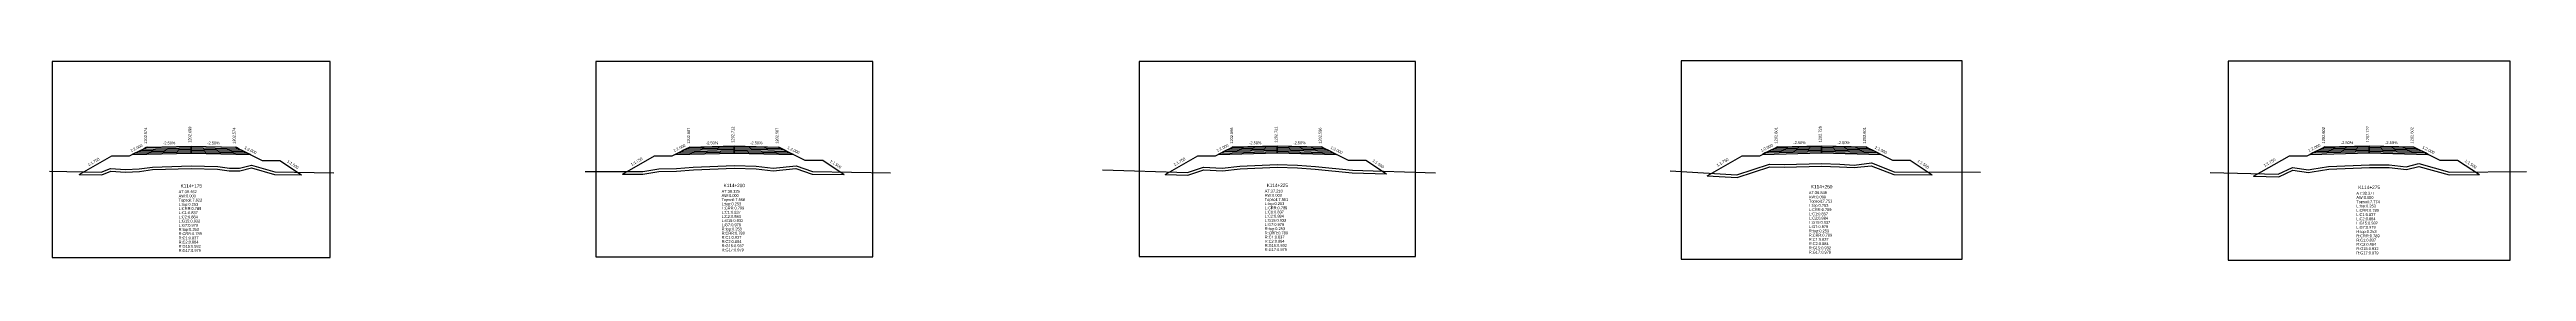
# Model space of a CAD drawing. Extents: x -7 to 78429, y 1189 to 1262.
# Drawn here: x 67730.6 to 68010.6, y 1189.8 to 1212.3 of the extents above; entities that cross this region are included whole.
import ezdxf
from ezdxf.enums import TextEntityAlignment as Align

# ---------------------------------------------------------------- set-up
doc = ezdxf.new("R2010")
doc.units = 0

msp = doc.modelspace()

# ---------------------------------------------------------------- linework, layer by layer
at = {"layer": 'A4_BORDER', "color": 7}
for points in [[(67730.905, 1190.063), (67762.325, 1190.063), (67762.325, 1212.279), (67730.905, 1212.279), (67730.905, 1190.063)], [(67792.331, 1190.131), (67823.649, 1190.131), (67823.649, 1212.275), (67792.331, 1212.275), (67792.331, 1190.131)], [(67853.748, 1190.166), (67885.02, 1190.166), (67885.02, 1212.278), (67853.748, 1212.278), (67853.748, 1190.166)], [(67915.019, 1189.87), (67946.808, 1189.87), (67946.808, 1212.347), (67915.019, 1212.347), (67915.019, 1189.87)], [(67976.861, 1189.78), (68008.753, 1189.78), (68008.753, 1212.331), (67976.861, 1212.331), (67976.861, 1189.78)]]:
    msp.add_lwpolyline(points, dxfattribs=at)
at = {"layer": 'CLEAR_GROUND', "color": 8}
for points in [[(67733.951, 1199.481), (67736.494, 1199.439), (67737.531, 1199.837), (67739.163, 1199.728), (67740.751, 1199.812), (67742.247, 1200.025), (67746.594, 1200.167), (67749.592, 1200.086), (67750.903, 1199.885), (67752.106, 1199.88), (67753.42, 1200.227), (67756.004, 1199.471), (67759.087, 1199.426)], [(67795.371, 1199.519), (67797.669, 1199.52), (67799.486, 1199.81), (67801.464, 1199.849), (67803.375, 1199.99), (67808.006, 1200.201), (67810.453, 1200.118), (67812.378, 1199.88), (67814.948, 1200.148), (67816.786, 1199.528), (67820.426, 1199.463)], [(67856.689, 1199.485), (67859.272, 1199.406), (67861.066, 1200.022), (67863.171, 1199.905), (67865.178, 1200.112), (67869.382, 1200.31), (67871.652, 1200.236), (67873.677, 1200.096), (67877.855, 1199.681), (67881.707, 1199.548)], [(67917.961, 1199.343), (67921.38, 1199.151), (67925.06, 1200.363), (67926.68, 1200.315), (67930.91, 1200.414), (67932.939, 1200.33), (67934.607, 1200.252), (67936.523, 1200.477), (67939.057, 1199.468), (67943.392, 1199.448)], [(67979.75, 1199.284), (67982.582, 1199.225), (67984.171, 1199.949), (67985.962, 1199.712), (67986.359, 1199.776), (67988.26, 1200.08), (67992.846, 1200.287), (67995.067, 1200.259), (67997.029, 1200.044), (67998.416, 1200.399), (68001.837, 1199.438), (68005.264, 1199.464)]]:
    msp.add_lwpolyline(points, dxfattribs=at)
at = {"layer": 'DESIGN_ROAD_TRIMMED', "color": 1}
for points in [[(67733.951, 1199.481), (67737.615, 1201.574), (67739.615, 1201.574), (67741.615, 1202.574), (67741.615, 1202.574), (67741.509, 1202.521), (67741.509, 1202.521), (67741.194, 1202.363), (67741.194, 1202.363), (67740.878, 1202.206), (67740.878, 1202.206), (67740.562, 1202.048), (67740.562, 1202.048), (67740.246, 1201.89), (67740.246, 1201.89), (67739.931, 1201.732), (67746.615, 1201.899), (67746.615, 1202.049), (67746.615, 1202.049), (67746.615, 1202.199), (67746.615, 1202.199), (67746.615, 1202.349), (67746.615, 1202.349), (67746.615, 1202.499), (67746.615, 1202.499), (67746.615, 1202.649), (67746.615, 1202.649), (67746.615, 1202.699), (67746.615, 1202.699), (67746.615, 1202.699), (67746.615, 1202.699), (67746.615, 1202.699), (67746.615, 1202.649), (67746.615, 1202.649), (67746.615, 1202.499), (67746.615, 1202.499), (67746.615, 1202.349), (67746.615, 1202.349), (67746.615, 1202.199), (67746.615, 1202.199), (67746.615, 1202.049), (67746.615, 1202.049), (67746.615, 1201.899), (67753.299, 1201.732), (67752.983, 1201.89), (67752.983, 1201.89), (67752.667, 1202.048), (67752.667, 1202.048), (67752.352, 1202.206), (67752.352, 1202.206), (67752.036, 1202.363), (67752.036, 1202.363), (67751.72, 1202.521), (67751.72, 1202.521), (67751.615, 1202.574), (67751.615, 1202.574), (67754.615, 1201.074), (67756.615, 1201.074), (67759.087, 1199.426)], [(67795.371, 1199.519), (67798.99, 1201.587), (67800.99, 1201.587), (67802.99, 1202.587), (67802.99, 1202.587), (67802.885, 1202.534), (67802.885, 1202.534), (67802.569, 1202.376), (67802.569, 1202.376), (67802.253, 1202.219), (67802.253, 1202.219), (67801.937, 1202.061), (67801.937, 1202.061), (67801.621, 1201.903), (67801.621, 1201.903), (67801.306, 1201.745), (67807.99, 1201.912), (67807.99, 1202.062), (67807.99, 1202.062), (67807.99, 1202.212), (67807.99, 1202.212), (67807.99, 1202.362), (67807.99, 1202.362), (67807.99, 1202.512), (67807.99, 1202.512), (67807.99, 1202.662), (67807.99, 1202.662), (67807.99, 1202.712), (67807.99, 1202.712), (67807.99, 1202.712), (67807.99, 1202.712), (67807.99, 1202.712), (67807.99, 1202.662), (67807.99, 1202.662), (67807.99, 1202.512), (67807.99, 1202.512), (67807.99, 1202.362), (67807.99, 1202.362), (67807.99, 1202.212), (67807.99, 1202.212), (67807.99, 1202.062), (67807.99, 1202.062), (67807.99, 1201.912), (67814.674, 1201.745), (67814.358, 1201.903), (67814.358, 1201.903), (67814.043, 1202.061), (67814.043, 1202.061), (67813.727, 1202.219), (67813.727, 1202.219), (67813.411, 1202.376), (67813.411, 1202.376), (67813.095, 1202.534), (67813.095, 1202.534), (67812.99, 1202.587), (67812.99, 1202.587), (67815.99, 1201.087), (67817.99, 1201.087), (67820.426, 1199.463)], [(67856.689, 1199.485), (67860.384, 1201.596), (67862.384, 1201.596), (67864.384, 1202.596), (67864.384, 1202.596), (67864.279, 1202.543), (67864.279, 1202.543), (67863.963, 1202.385), (67863.963, 1202.385), (67863.647, 1202.228), (67863.647, 1202.228), (67863.331, 1202.07), (67863.331, 1202.07), (67863.016, 1201.912), (67863.016, 1201.912), (67862.7, 1201.754), (67869.384, 1201.921), (67869.384, 1202.071), (67869.384, 1202.071), (67869.384, 1202.221), (67869.384, 1202.221), (67869.384, 1202.371), (67869.384, 1202.371), (67869.384, 1202.521), (67869.384, 1202.521), (67869.384, 1202.671), (67869.384, 1202.671), (67869.384, 1202.721), (67869.384, 1202.721), (67869.384, 1202.721), (67869.384, 1202.721), (67869.384, 1202.721), (67869.384, 1202.671), (67869.384, 1202.671), (67869.384, 1202.521), (67869.384, 1202.521), (67869.384, 1202.371), (67869.384, 1202.371), (67869.384, 1202.221), (67869.384, 1202.221), (67869.384, 1202.071), (67869.384, 1202.071), (67869.384, 1201.921), (67876.068, 1201.754), (67875.753, 1201.912), (67875.753, 1201.912), (67875.437, 1202.07), (67875.437, 1202.07), (67875.121, 1202.228), (67875.121, 1202.228), (67874.805, 1202.385), (67874.805, 1202.385), (67874.489, 1202.543), (67874.489, 1202.543), (67874.384, 1202.596), (67874.384, 1202.596), (67877.384, 1201.096), (67879.384, 1201.096), (67881.707, 1199.548)], [(67917.961, 1199.343), (67921.913, 1201.601), (67923.913, 1201.601), (67925.913, 1202.601), (67925.913, 1202.601), (67925.808, 1202.548), (67925.808, 1202.548), (67925.492, 1202.39), (67925.492, 1202.39), (67925.176, 1202.233), (67925.176, 1202.233), (67924.86, 1202.075), (67924.86, 1202.075), (67924.545, 1201.917), (67924.545, 1201.917), (67924.229, 1201.759), (67930.913, 1201.926), (67930.913, 1202.076), (67930.913, 1202.076), (67930.913, 1202.226), (67930.913, 1202.226), (67930.913, 1202.376), (67930.913, 1202.376), (67930.913, 1202.526), (67930.913, 1202.526), (67930.913, 1202.676), (67930.913, 1202.676), (67930.913, 1202.726), (67930.913, 1202.726), (67930.913, 1202.726), (67930.913, 1202.726), (67930.913, 1202.726), (67930.913, 1202.676), (67930.913, 1202.676), (67930.913, 1202.526), (67930.913, 1202.526), (67930.913, 1202.376), (67930.913, 1202.376), (67930.913, 1202.226), (67930.913, 1202.226), (67930.913, 1202.076), (67930.913, 1202.076), (67930.913, 1201.926), (67937.597, 1201.759), (67937.282, 1201.917), (67937.282, 1201.917), (67936.966, 1202.075), (67936.966, 1202.075), (67936.65, 1202.233), (67936.65, 1202.233), (67936.334, 1202.39), (67936.334, 1202.39), (67936.018, 1202.548), (67936.018, 1202.548), (67935.913, 1202.601), (67935.913, 1202.601), (67938.913, 1201.101), (67940.913, 1201.101), (67943.392, 1199.448)], [(67979.75, 1199.284), (67983.807, 1201.602), (67985.807, 1201.602), (67987.807, 1202.602), (67987.807, 1202.602), (67987.702, 1202.549), (67987.702, 1202.549), (67987.386, 1202.391), (67987.386, 1202.391), (67987.07, 1202.234), (67987.07, 1202.234), (67986.755, 1202.076), (67986.755, 1202.076), (67986.439, 1201.918), (67986.439, 1201.918), (67986.123, 1201.76), (67992.807, 1201.927), (67992.807, 1202.077), (67992.807, 1202.077), (67992.807, 1202.227), (67992.807, 1202.227), (67992.807, 1202.377), (67992.807, 1202.377), (67992.807, 1202.527), (67992.807, 1202.527), (67992.807, 1202.677), (67992.807, 1202.677), (67992.807, 1202.727), (67992.807, 1202.727), (67992.807, 1202.727), (67992.807, 1202.727), (67992.807, 1202.727), (67992.807, 1202.677), (67992.807, 1202.677), (67992.807, 1202.527), (67992.807, 1202.527), (67992.807, 1202.377), (67992.807, 1202.377), (67992.807, 1202.227), (67992.807, 1202.227), (67992.807, 1202.077), (67992.807, 1202.077), (67992.807, 1201.927), (67999.491, 1201.76), (67999.176, 1201.918), (67999.176, 1201.918), (67998.86, 1202.076), (67998.86, 1202.076), (67998.544, 1202.234), (67998.544, 1202.234), (67998.228, 1202.391), (67998.228, 1202.391), (67997.912, 1202.549), (67997.912, 1202.549), (67997.807, 1202.602), (67997.807, 1202.602), (68000.807, 1201.102), (68002.807, 1201.102), (68005.264, 1199.464)]]:
    msp.add_lwpolyline(points, dxfattribs=at)
at = {"layer": 'FINISHED_ROAD', "color": 2}
for points in [[(67737.615, 1201.574), (67739.615, 1201.574), (67741.615, 1202.574), (67741.615, 1202.574), (67746.615, 1202.699), (67751.615, 1202.574), (67751.615, 1202.574), (67754.615, 1201.074), (67756.615, 1201.074)], [(67798.99, 1201.587), (67800.99, 1201.587), (67802.99, 1202.587), (67802.99, 1202.587), (67807.99, 1202.712), (67812.99, 1202.587), (67812.99, 1202.587), (67815.99, 1201.087), (67817.99, 1201.087)], [(67860.384, 1201.596), (67862.384, 1201.596), (67864.384, 1202.596), (67864.384, 1202.596), (67869.384, 1202.721), (67874.384, 1202.596), (67874.384, 1202.596), (67877.384, 1201.096), (67879.384, 1201.096)], [(67921.913, 1201.601), (67923.913, 1201.601), (67925.913, 1202.601), (67925.913, 1202.601), (67930.913, 1202.726), (67935.913, 1202.601), (67935.913, 1202.601), (67938.913, 1201.101), (67940.913, 1201.101)], [(67983.807, 1201.602), (67985.807, 1201.602), (67987.807, 1202.602), (67987.807, 1202.602), (67992.807, 1202.727), (67997.807, 1202.602), (67997.807, 1202.602), (68000.807, 1201.102), (68002.807, 1201.102)]]:
    msp.add_lwpolyline(points, dxfattribs=at)
at = {"layer": 'LAYER_0', "color": 4}
for points in [[(67741.615, 1202.574), (67741.509, 1202.521), (67746.615, 1202.649), (67746.615, 1202.699)], [(67802.99, 1202.587), (67802.885, 1202.534), (67807.99, 1202.662), (67807.99, 1202.712)], [(67864.384, 1202.596), (67864.279, 1202.543), (67869.384, 1202.671), (67869.384, 1202.721)], [(67925.913, 1202.601), (67925.808, 1202.548), (67930.913, 1202.676), (67930.913, 1202.726)], [(67987.807, 1202.602), (67987.702, 1202.549), (67992.807, 1202.677), (67992.807, 1202.727)]]:
    msp.add_lwpolyline(points, dxfattribs=at)
at = {"layer": 'LAYER_1', "color": 4}
for points in [[(67741.509, 1202.521), (67741.194, 1202.363), (67746.615, 1202.499), (67746.615, 1202.649)], [(67802.885, 1202.534), (67802.569, 1202.376), (67807.99, 1202.512), (67807.99, 1202.662)], [(67864.279, 1202.543), (67863.963, 1202.385), (67869.384, 1202.521), (67869.384, 1202.671)], [(67925.808, 1202.548), (67925.492, 1202.39), (67930.913, 1202.526), (67930.913, 1202.676)], [(67987.702, 1202.549), (67987.386, 1202.391), (67992.807, 1202.527), (67992.807, 1202.677)]]:
    msp.add_lwpolyline(points, dxfattribs=at)
at = {"layer": 'LAYER_10', "color": 6}
for points in [[(67752.667, 1202.048), (67752.983, 1201.89), (67746.615, 1202.049), (67746.615, 1202.199)], [(67814.043, 1202.061), (67814.358, 1201.903), (67807.99, 1202.062), (67807.99, 1202.212)], [(67875.437, 1202.07), (67875.753, 1201.912), (67869.384, 1202.071), (67869.384, 1202.221)], [(67936.966, 1202.075), (67937.282, 1201.917), (67930.913, 1202.076), (67930.913, 1202.226)], [(67998.86, 1202.076), (67999.176, 1201.918), (67992.807, 1202.077), (67992.807, 1202.227)]]:
    msp.add_lwpolyline(points, dxfattribs=at)
at = {"layer": 'LAYER_11', "color": 6}
for points in [[(67752.983, 1201.89), (67753.299, 1201.732), (67746.615, 1201.899), (67746.615, 1202.049)], [(67814.358, 1201.903), (67814.674, 1201.745), (67807.99, 1201.912), (67807.99, 1202.062)], [(67875.753, 1201.912), (67876.068, 1201.754), (67869.384, 1201.921), (67869.384, 1202.071)], [(67937.282, 1201.917), (67937.597, 1201.759), (67930.913, 1201.926), (67930.913, 1202.076)], [(67999.176, 1201.918), (67999.491, 1201.76), (67992.807, 1201.927), (67992.807, 1202.077)]]:
    msp.add_lwpolyline(points, dxfattribs=at)
at = {"layer": 'LAYER_2', "color": 4}
for points in [[(67741.194, 1202.363), (67740.878, 1202.206), (67746.615, 1202.349), (67746.615, 1202.499)], [(67802.569, 1202.376), (67802.253, 1202.219), (67807.99, 1202.362), (67807.99, 1202.512)], [(67863.963, 1202.385), (67863.647, 1202.228), (67869.384, 1202.371), (67869.384, 1202.521)], [(67925.492, 1202.39), (67925.176, 1202.233), (67930.913, 1202.376), (67930.913, 1202.526)], [(67987.386, 1202.391), (67987.07, 1202.234), (67992.807, 1202.377), (67992.807, 1202.527)]]:
    msp.add_lwpolyline(points, dxfattribs=at)
at = {"layer": 'LAYER_3', "color": 4}
for points in [[(67740.878, 1202.206), (67740.562, 1202.048), (67746.615, 1202.199), (67746.615, 1202.349)], [(67802.253, 1202.219), (67801.937, 1202.061), (67807.99, 1202.212), (67807.99, 1202.362)], [(67863.647, 1202.228), (67863.331, 1202.07), (67869.384, 1202.221), (67869.384, 1202.371)], [(67925.176, 1202.233), (67924.86, 1202.075), (67930.913, 1202.226), (67930.913, 1202.376)], [(67987.07, 1202.234), (67986.755, 1202.076), (67992.807, 1202.227), (67992.807, 1202.377)]]:
    msp.add_lwpolyline(points, dxfattribs=at)
at = {"layer": 'LAYER_4', "color": 4}
for points in [[(67740.562, 1202.048), (67740.246, 1201.89), (67746.615, 1202.049), (67746.615, 1202.199)], [(67801.937, 1202.061), (67801.621, 1201.903), (67807.99, 1202.062), (67807.99, 1202.212)], [(67863.331, 1202.07), (67863.016, 1201.912), (67869.384, 1202.071), (67869.384, 1202.221)], [(67924.86, 1202.075), (67924.545, 1201.917), (67930.913, 1202.076), (67930.913, 1202.226)], [(67986.755, 1202.076), (67986.439, 1201.918), (67992.807, 1202.077), (67992.807, 1202.227)]]:
    msp.add_lwpolyline(points, dxfattribs=at)
at = {"layer": 'LAYER_5', "color": 4}
for points in [[(67740.246, 1201.89), (67739.931, 1201.732), (67746.615, 1201.899), (67746.615, 1202.049)], [(67801.621, 1201.903), (67801.306, 1201.745), (67807.99, 1201.912), (67807.99, 1202.062)], [(67863.016, 1201.912), (67862.7, 1201.754), (67869.384, 1201.921), (67869.384, 1202.071)], [(67924.545, 1201.917), (67924.229, 1201.759), (67930.913, 1201.926), (67930.913, 1202.076)], [(67986.439, 1201.918), (67986.123, 1201.76), (67992.807, 1201.927), (67992.807, 1202.077)]]:
    msp.add_lwpolyline(points, dxfattribs=at)
at = {"layer": 'LAYER_6', "color": 6}
for points in [[(67751.615, 1202.574), (67751.72, 1202.521), (67746.615, 1202.649), (67746.615, 1202.699)], [(67812.99, 1202.587), (67813.095, 1202.534), (67807.99, 1202.662), (67807.99, 1202.712)], [(67874.384, 1202.596), (67874.489, 1202.543), (67869.384, 1202.671), (67869.384, 1202.721)], [(67935.913, 1202.601), (67936.018, 1202.548), (67930.913, 1202.676), (67930.913, 1202.726)], [(67997.807, 1202.602), (67997.912, 1202.549), (67992.807, 1202.677), (67992.807, 1202.727)]]:
    msp.add_lwpolyline(points, dxfattribs=at)
at = {"layer": 'LAYER_7', "color": 6}
for points in [[(67751.72, 1202.521), (67752.036, 1202.363), (67746.615, 1202.499), (67746.615, 1202.649)], [(67813.095, 1202.534), (67813.411, 1202.376), (67807.99, 1202.512), (67807.99, 1202.662)], [(67874.489, 1202.543), (67874.805, 1202.385), (67869.384, 1202.521), (67869.384, 1202.671)], [(67936.018, 1202.548), (67936.334, 1202.39), (67930.913, 1202.526), (67930.913, 1202.676)], [(67997.912, 1202.549), (67998.228, 1202.391), (67992.807, 1202.527), (67992.807, 1202.677)]]:
    msp.add_lwpolyline(points, dxfattribs=at)
at = {"layer": 'LAYER_8', "color": 6}
for points in [[(67752.036, 1202.363), (67752.352, 1202.206), (67746.615, 1202.349), (67746.615, 1202.499)], [(67813.411, 1202.376), (67813.727, 1202.219), (67807.99, 1202.362), (67807.99, 1202.512)], [(67874.805, 1202.385), (67875.121, 1202.228), (67869.384, 1202.371), (67869.384, 1202.521)], [(67936.334, 1202.39), (67936.65, 1202.233), (67930.913, 1202.376), (67930.913, 1202.526)], [(67998.228, 1202.391), (67998.544, 1202.234), (67992.807, 1202.377), (67992.807, 1202.527)]]:
    msp.add_lwpolyline(points, dxfattribs=at)
at = {"layer": 'LAYER_9', "color": 6}
for points in [[(67752.352, 1202.206), (67752.667, 1202.048), (67746.615, 1202.199), (67746.615, 1202.349)], [(67813.727, 1202.219), (67814.043, 1202.061), (67807.99, 1202.212), (67807.99, 1202.362)], [(67875.121, 1202.228), (67875.437, 1202.07), (67869.384, 1202.221), (67869.384, 1202.371)], [(67936.65, 1202.233), (67936.966, 1202.075), (67930.913, 1202.226), (67930.913, 1202.376)], [(67998.544, 1202.234), (67998.86, 1202.076), (67992.807, 1202.227), (67992.807, 1202.377)]]:
    msp.add_lwpolyline(points, dxfattribs=at)
at = {"layer": 'NATURAL_GROUND', "color": 3}
for points in [[(67730.591, 1199.836), (67736.441, 1199.739), (67737.485, 1200.141), (67739.165, 1200.028), (67740.722, 1200.111), (67742.221, 1200.324), (67746.593, 1200.467), (67749.619, 1200.386), (67750.927, 1200.185), (67752.068, 1200.18), (67753.424, 1200.538), (67756.049, 1199.77), (67762.719, 1199.672)], [(67791.145, 1199.818), (67797.645, 1199.82), (67799.459, 1200.11), (67801.45, 1200.149), (67803.357, 1200.289), (67808.004, 1200.501), (67810.477, 1200.417), (67812.381, 1200.182), (67814.982, 1200.453), (67816.838, 1199.827), (67825.664, 1199.67)], [(67849.615, 1199.999), (67859.226, 1199.708), (67861.024, 1200.325), (67863.164, 1200.206), (67865.155, 1200.411), (67869.38, 1200.61), (67871.667, 1200.536), (67873.702, 1200.395), (67877.875, 1199.98), (67887.262, 1199.656)], [(67913.785, 1199.877), (67921.34, 1199.454), (67925.016, 1200.664), (67926.681, 1200.615), (67930.913, 1200.714), (67932.952, 1200.63), (67934.596, 1200.553), (67936.563, 1200.784), (67939.115, 1199.768), (67948.854, 1199.723)], [(67974.841, 1199.686), (67982.52, 1199.526), (67984.125, 1200.258), (67985.958, 1200.015), (67986.311, 1200.072), (67988.229, 1200.379), (67992.841, 1200.587), (67995.085, 1200.559), (67997.007, 1200.348), (67998.419, 1200.71), (68001.877, 1199.738), (68010.589, 1199.805)]]:
    msp.add_lwpolyline(points, dxfattribs=at)
at = {"layer": 'STRUCTURE_LEFT', "color": 4}
for points in [[(67741.615, 1202.574), (67741.509, 1202.521), (67741.509, 1202.521), (67741.194, 1202.363), (67741.194, 1202.363), (67740.878, 1202.206), (67740.878, 1202.206), (67740.562, 1202.048), (67740.562, 1202.048), (67740.246, 1201.89), (67740.246, 1201.89), (67739.931, 1201.732), (67746.615, 1201.899), (67746.615, 1202.049), (67746.615, 1202.049), (67746.615, 1202.199), (67746.615, 1202.199), (67746.615, 1202.349), (67746.615, 1202.349), (67746.615, 1202.499), (67746.615, 1202.499), (67746.615, 1202.649), (67746.615, 1202.649), (67746.615, 1202.699), (67746.615, 1202.699)], [(67802.99, 1202.587), (67802.885, 1202.534), (67802.885, 1202.534), (67802.569, 1202.376), (67802.569, 1202.376), (67802.253, 1202.219), (67802.253, 1202.219), (67801.937, 1202.061), (67801.937, 1202.061), (67801.621, 1201.903), (67801.621, 1201.903), (67801.306, 1201.745), (67807.99, 1201.912), (67807.99, 1202.062), (67807.99, 1202.062), (67807.99, 1202.212), (67807.99, 1202.212), (67807.99, 1202.362), (67807.99, 1202.362), (67807.99, 1202.512), (67807.99, 1202.512), (67807.99, 1202.662), (67807.99, 1202.662), (67807.99, 1202.712), (67807.99, 1202.712)], [(67864.384, 1202.596), (67864.279, 1202.543), (67864.279, 1202.543), (67863.963, 1202.385), (67863.963, 1202.385), (67863.647, 1202.228), (67863.647, 1202.228), (67863.331, 1202.07), (67863.331, 1202.07), (67863.016, 1201.912), (67863.016, 1201.912), (67862.7, 1201.754), (67869.384, 1201.921), (67869.384, 1202.071), (67869.384, 1202.071), (67869.384, 1202.221), (67869.384, 1202.221), (67869.384, 1202.371), (67869.384, 1202.371), (67869.384, 1202.521), (67869.384, 1202.521), (67869.384, 1202.671), (67869.384, 1202.671), (67869.384, 1202.721), (67869.384, 1202.721)], [(67925.913, 1202.601), (67925.808, 1202.548), (67925.808, 1202.548), (67925.492, 1202.39), (67925.492, 1202.39), (67925.176, 1202.233), (67925.176, 1202.233), (67924.86, 1202.075), (67924.86, 1202.075), (67924.545, 1201.917), (67924.545, 1201.917), (67924.229, 1201.759), (67930.913, 1201.926), (67930.913, 1202.076), (67930.913, 1202.076), (67930.913, 1202.226), (67930.913, 1202.226), (67930.913, 1202.376), (67930.913, 1202.376), (67930.913, 1202.526), (67930.913, 1202.526), (67930.913, 1202.676), (67930.913, 1202.676), (67930.913, 1202.726), (67930.913, 1202.726)], [(67987.807, 1202.602), (67987.702, 1202.549), (67987.702, 1202.549), (67987.386, 1202.391), (67987.386, 1202.391), (67987.07, 1202.234), (67987.07, 1202.234), (67986.755, 1202.076), (67986.755, 1202.076), (67986.439, 1201.918), (67986.439, 1201.918), (67986.123, 1201.76), (67992.807, 1201.927), (67992.807, 1202.077), (67992.807, 1202.077), (67992.807, 1202.227), (67992.807, 1202.227), (67992.807, 1202.377), (67992.807, 1202.377), (67992.807, 1202.527), (67992.807, 1202.527), (67992.807, 1202.677), (67992.807, 1202.677), (67992.807, 1202.727), (67992.807, 1202.727)]]:
    msp.add_lwpolyline(points, dxfattribs=at)
at = {"layer": 'STRUCTURE_RIGHT', "color": 6}
for points in [[(67746.615, 1202.699), (67746.615, 1202.699), (67746.615, 1202.649), (67746.615, 1202.649), (67746.615, 1202.499), (67746.615, 1202.499), (67746.615, 1202.349), (67746.615, 1202.349), (67746.615, 1202.199), (67746.615, 1202.199), (67746.615, 1202.049), (67746.615, 1202.049), (67746.615, 1201.899), (67753.299, 1201.732), (67752.983, 1201.89), (67752.983, 1201.89), (67752.667, 1202.048), (67752.667, 1202.048), (67752.352, 1202.206), (67752.352, 1202.206), (67752.036, 1202.363), (67752.036, 1202.363), (67751.72, 1202.521), (67751.72, 1202.521), (67751.615, 1202.574)], [(67807.99, 1202.712), (67807.99, 1202.712), (67807.99, 1202.662), (67807.99, 1202.662), (67807.99, 1202.512), (67807.99, 1202.512), (67807.99, 1202.362), (67807.99, 1202.362), (67807.99, 1202.212), (67807.99, 1202.212), (67807.99, 1202.062), (67807.99, 1202.062), (67807.99, 1201.912), (67814.674, 1201.745), (67814.358, 1201.903), (67814.358, 1201.903), (67814.043, 1202.061), (67814.043, 1202.061), (67813.727, 1202.219), (67813.727, 1202.219), (67813.411, 1202.376), (67813.411, 1202.376), (67813.095, 1202.534), (67813.095, 1202.534), (67812.99, 1202.587)], [(67869.384, 1202.721), (67869.384, 1202.721), (67869.384, 1202.671), (67869.384, 1202.671), (67869.384, 1202.521), (67869.384, 1202.521), (67869.384, 1202.371), (67869.384, 1202.371), (67869.384, 1202.221), (67869.384, 1202.221), (67869.384, 1202.071), (67869.384, 1202.071), (67869.384, 1201.921), (67876.068, 1201.754), (67875.753, 1201.912), (67875.753, 1201.912), (67875.437, 1202.07), (67875.437, 1202.07), (67875.121, 1202.228), (67875.121, 1202.228), (67874.805, 1202.385), (67874.805, 1202.385), (67874.489, 1202.543), (67874.489, 1202.543), (67874.384, 1202.596)], [(67930.913, 1202.726), (67930.913, 1202.726), (67930.913, 1202.676), (67930.913, 1202.676), (67930.913, 1202.526), (67930.913, 1202.526), (67930.913, 1202.376), (67930.913, 1202.376), (67930.913, 1202.226), (67930.913, 1202.226), (67930.913, 1202.076), (67930.913, 1202.076), (67930.913, 1201.926), (67937.597, 1201.759), (67937.282, 1201.917), (67937.282, 1201.917), (67936.966, 1202.075), (67936.966, 1202.075), (67936.65, 1202.233), (67936.65, 1202.233), (67936.334, 1202.39), (67936.334, 1202.39), (67936.018, 1202.548), (67936.018, 1202.548), (67935.913, 1202.601)], [(67992.807, 1202.727), (67992.807, 1202.727), (67992.807, 1202.677), (67992.807, 1202.677), (67992.807, 1202.527), (67992.807, 1202.527), (67992.807, 1202.377), (67992.807, 1202.377), (67992.807, 1202.227), (67992.807, 1202.227), (67992.807, 1202.077), (67992.807, 1202.077), (67992.807, 1201.927), (67999.491, 1201.76), (67999.176, 1201.918), (67999.176, 1201.918), (67998.86, 1202.076), (67998.86, 1202.076), (67998.544, 1202.234), (67998.544, 1202.234), (67998.228, 1202.391), (67998.228, 1202.391), (67997.912, 1202.549), (67997.912, 1202.549), (67997.807, 1202.602)]]:
    msp.add_lwpolyline(points, dxfattribs=at)

# ---------------------------------------------------------------- texts
at = {"layer": 'INFO_TEXT'}
for s, p in [('AT:38.462', (67745.187, 1197.363)), ('AW:0.000', (67745.187, 1196.887)), ('Topsoil:7.622', (67745.187, 1196.41)), ('L:top:0.253', (67745.187, 1195.934)), ('L:CRR:0.789', (67745.187, 1195.458)), ('AT:38.325', (67806.566, 1197.407)), ('AW:0.000', (67806.566, 1196.932)), ('Topsoil:7.566', (67806.566, 1196.458)), ('L:top:0.253', (67806.566, 1195.983)), ('L:CRR:0.789', (67806.566, 1195.509)), ('AT:37.210', (67867.963, 1197.431)), ('AW:0.000', (67867.963, 1196.958)), ('Topsoil:7.551', (67867.963, 1196.484)), ('L:top:0.253', (67867.963, 1196.01)), ('L:CRR:0.789', (67867.963, 1195.536)), ('AT:36.849', (67929.468, 1197.256)), ('AW:0.000', (67929.468, 1196.774)), ('Topsoil:7.753', (67929.468, 1196.292)), ('L:top:0.253', (67929.468, 1195.811)), ('L:CRR:0.789', (67929.468, 1195.329)), ('AT:38.377', (67991.357, 1197.19)), ('AW:0.000', (67991.357, 1196.706)), ('Topsoil:7.774', (67991.357, 1196.223)), ('L:top:0.253', (67991.357, 1195.74)), ('L:C1:0.837', (67745.187, 1194.982)), ('L:C2:0.884', (67745.187, 1194.506)), ('L:G15:0.932', (67745.187, 1194.03)), ('L:G7:0.979', (67745.187, 1193.554)), ('R:top:0.253', (67745.187, 1193.078)), ('R:CRR:0.789', (67745.187, 1192.602)), ('L:C1:0.837', (67806.566, 1195.034)), ('L:C2:0.884', (67806.566, 1194.56)), ('L:G15:0.932', (67806.566, 1194.085)), ('L:G7:0.979', (67806.566, 1193.611)), ('R:top:0.253', (67806.566, 1193.136)), ('R:CRR:0.789', (67806.566, 1192.662)), ('L:C1:0.837', (67867.963, 1195.062)), ('L:C2:0.884', (67867.963, 1194.589)), ('L:G15:0.932', (67867.963, 1194.115)), ('L:G7:0.979', (67867.963, 1193.641)), ('R:top:0.253', (67867.963, 1193.167)), ('R:CRR:0.789', (67867.963, 1192.693)), ('L:C1:0.837', (67929.468, 1194.847)), ('L:C2:0.884', (67929.468, 1194.366)), ('L:G15:0.932', (67929.468, 1193.884)), ('L:G7:0.979', (67929.468, 1193.402)), ('R:top:0.253', (67929.468, 1192.921)), ('L:CRR:0.789', (67991.357, 1195.257)), ('L:C1:0.837', (67991.357, 1194.774)), ('L:C2:0.884', (67991.357, 1194.29)), ('L:G15:0.932', (67991.357, 1193.807)), ('L:G7:0.979', (67991.357, 1193.324)), ('R:top:0.253', (67991.357, 1192.841)), ('R:C1:0.837', (67745.187, 1192.126)), ('R:C2:0.884', (67745.187, 1191.65)), ('R:G15:0.932', (67745.187, 1191.174)), ('R:G17:0.979', (67745.187, 1190.698)), ('R:C1:0.837', (67806.566, 1192.187)), ('R:C2:0.884', (67806.566, 1191.713)), ('R:G15:0.932', (67806.566, 1191.238)), ('R:G17:0.979', (67806.566, 1190.764)), ('R:C1:0.837', (67867.963, 1192.219)), ('R:C2:0.884', (67867.963, 1191.746)), ('R:G15:0.932', (67867.963, 1191.272)), ('R:G17:0.979', (67867.963, 1190.798)), ('R:CRR:0.789', (67929.468, 1192.439)), ('R:C1:0.837', (67929.468, 1191.957)), ('R:C2:0.884', (67929.468, 1191.476)), ('R:G15:0.932', (67929.468, 1190.994)), ('R:G17:0.979', (67929.468, 1190.512)), ('R:CRR:0.789', (67991.357, 1192.357)), ('R:C1:0.837', (67991.357, 1191.874)), ('R:C2:0.884', (67991.357, 1191.391)), ('R:G15:0.932', (67991.357, 1190.908)), ('R:G17:0.979', (67991.357, 1190.425))]:
    msp.add_text(s, height=0.32, dxfattribs=at).set_placement(p)
at = {"layer": 'LEFT_TEXT_H'}
for s, height, p in [('1202.574', 0.317, (67741.615, 1202.955)), ('1202.587', 0.316, (67802.99, 1202.967)), ('1202.596', 0.316, (67864.384, 1202.975)), ('1202.601', 0.321, (67925.913, 1202.986)), ('1202.602', 0.322, (67987.807, 1202.989))]:
    msp.add_text(s, height=height, rotation=90, dxfattribs=at).set_placement(p)
at = {"layer": 'POINT_TEXT_H'}
for s, height, p in [('1202.699', 0.317, (67746.615, 1203.08)), ('1202.712', 0.316, (67807.99, 1203.092)), ('1202.721', 0.316, (67869.384, 1203.1)), ('1202.726', 0.321, (67930.913, 1203.111)), ('1202.727', 0.322, (67992.807, 1203.114))]:
    msp.add_text(s, height=height, rotation=90, dxfattribs=at).set_placement(p)
at = {"layer": 'RIGHT_TEXT_H'}
for s, height, p in [('1202.574', 0.317, (67751.615, 1202.955)), ('1202.587', 0.316, (67812.99, 1202.967)), ('1202.596', 0.316, (67874.384, 1202.975)), ('1202.601', 0.321, (67935.913, 1202.986)), ('1202.602', 0.322, (67997.807, 1202.989))]:
    msp.add_text(s, height=height, rotation=90, dxfattribs=at).set_placement(p)
at = {"layer": 'SLOPE_left'}
for s, height, rotation, p in [('1:1.750', 0.317, 29.745, (67735.689, 1200.693)), ('1:2.000', 0.317, 26.565, (67740.53, 1202.244)), ('1:1.750', 0.316, 29.745, (67797.087, 1200.718)), ('1:2.000', 0.316, 26.565, (67801.905, 1202.257)), ('1:1.750', 0.316, 29.745, (67858.443, 1200.705)), ('1:2.000', 0.316, 26.565, (67863.299, 1202.266)), ('1:1.750', 0.321, 29.745, (67919.842, 1200.639)), ('1:2.000', 0.321, 26.565, (67924.827, 1202.273)), ('1:1.750', 0.322, 29.745, (67981.683, 1200.611)), ('1:2.000', 0.322, 26.565, (67986.721, 1202.275))]:
    msp.add_text(s, height=height, rotation=rotation, dxfattribs=at).set_placement(p, align=Align.BOTTOM_CENTER)
at = {"layer": 'SLOPE_right'}
for s, height, rotation, p in [('1:2.000', 0.317, -26.565, (67753.2, 1201.994)), ('1:2.000', 0.316, -26.565, (67814.575, 1202.007)), ('1:2.000', 0.316, -26.565, (67875.969, 1202.016)), ('1:2.000', 0.321, -26.565, (67937.499, 1202.023)), ('1:2.000', 0.322, -26.565, (67999.394, 1202.025)), ('1:1.500', 0.317, -33.69, (67757.957, 1200.408)), ('1:1.500', 0.316, -33.69, (67819.313, 1200.433)), ('1:1.500', 0.316, -33.69, (67880.651, 1200.479)), ('1:1.500', 0.321, -33.69, (67942.26, 1200.435)), ('1:1.500', 0.322, -33.69, (68004.143, 1200.444))]:
    msp.add_text(s, height=height, rotation=rotation, dxfattribs=at).set_placement(p, align=Align.BOTTOM_CENTER)
at = {"layer": 'SLOPE_TEXT'}
for height, p in [(0.317, (67744.115, 1202.89)), (0.317, (67749.115, 1202.89)), (0.316, (67805.49, 1202.903)), (0.316, (67810.49, 1202.903)), (0.316, (67866.884, 1202.911)), (0.316, (67871.884, 1202.911)), (0.321, (67928.413, 1202.92)), (0.321, (67933.413, 1202.92)), (0.322, (67990.307, 1202.922)), (0.322, (67995.307, 1202.922))]:
    msp.add_text('-2.50%', height=height, dxfattribs=at).set_placement(p, align=Align.CENTER)
at = {"layer": 'STATION_TITLE'}
for s, height, p in [('K114+200', 0.38, (67807.99, 1198.04)), ('K114+225', 0.379, (67869.384, 1198.063)), ('K114+175', 0.381, (67746.615, 1197.997)), ('K114+250', 0.385, (67930.913, 1197.898)), ('K114+275', 0.387, (67992.807, 1197.834))]:
    msp.add_text(s, height=height, dxfattribs=at).set_placement(p, align=Align.CENTER)

doc.saveas('drawing.dxf')
